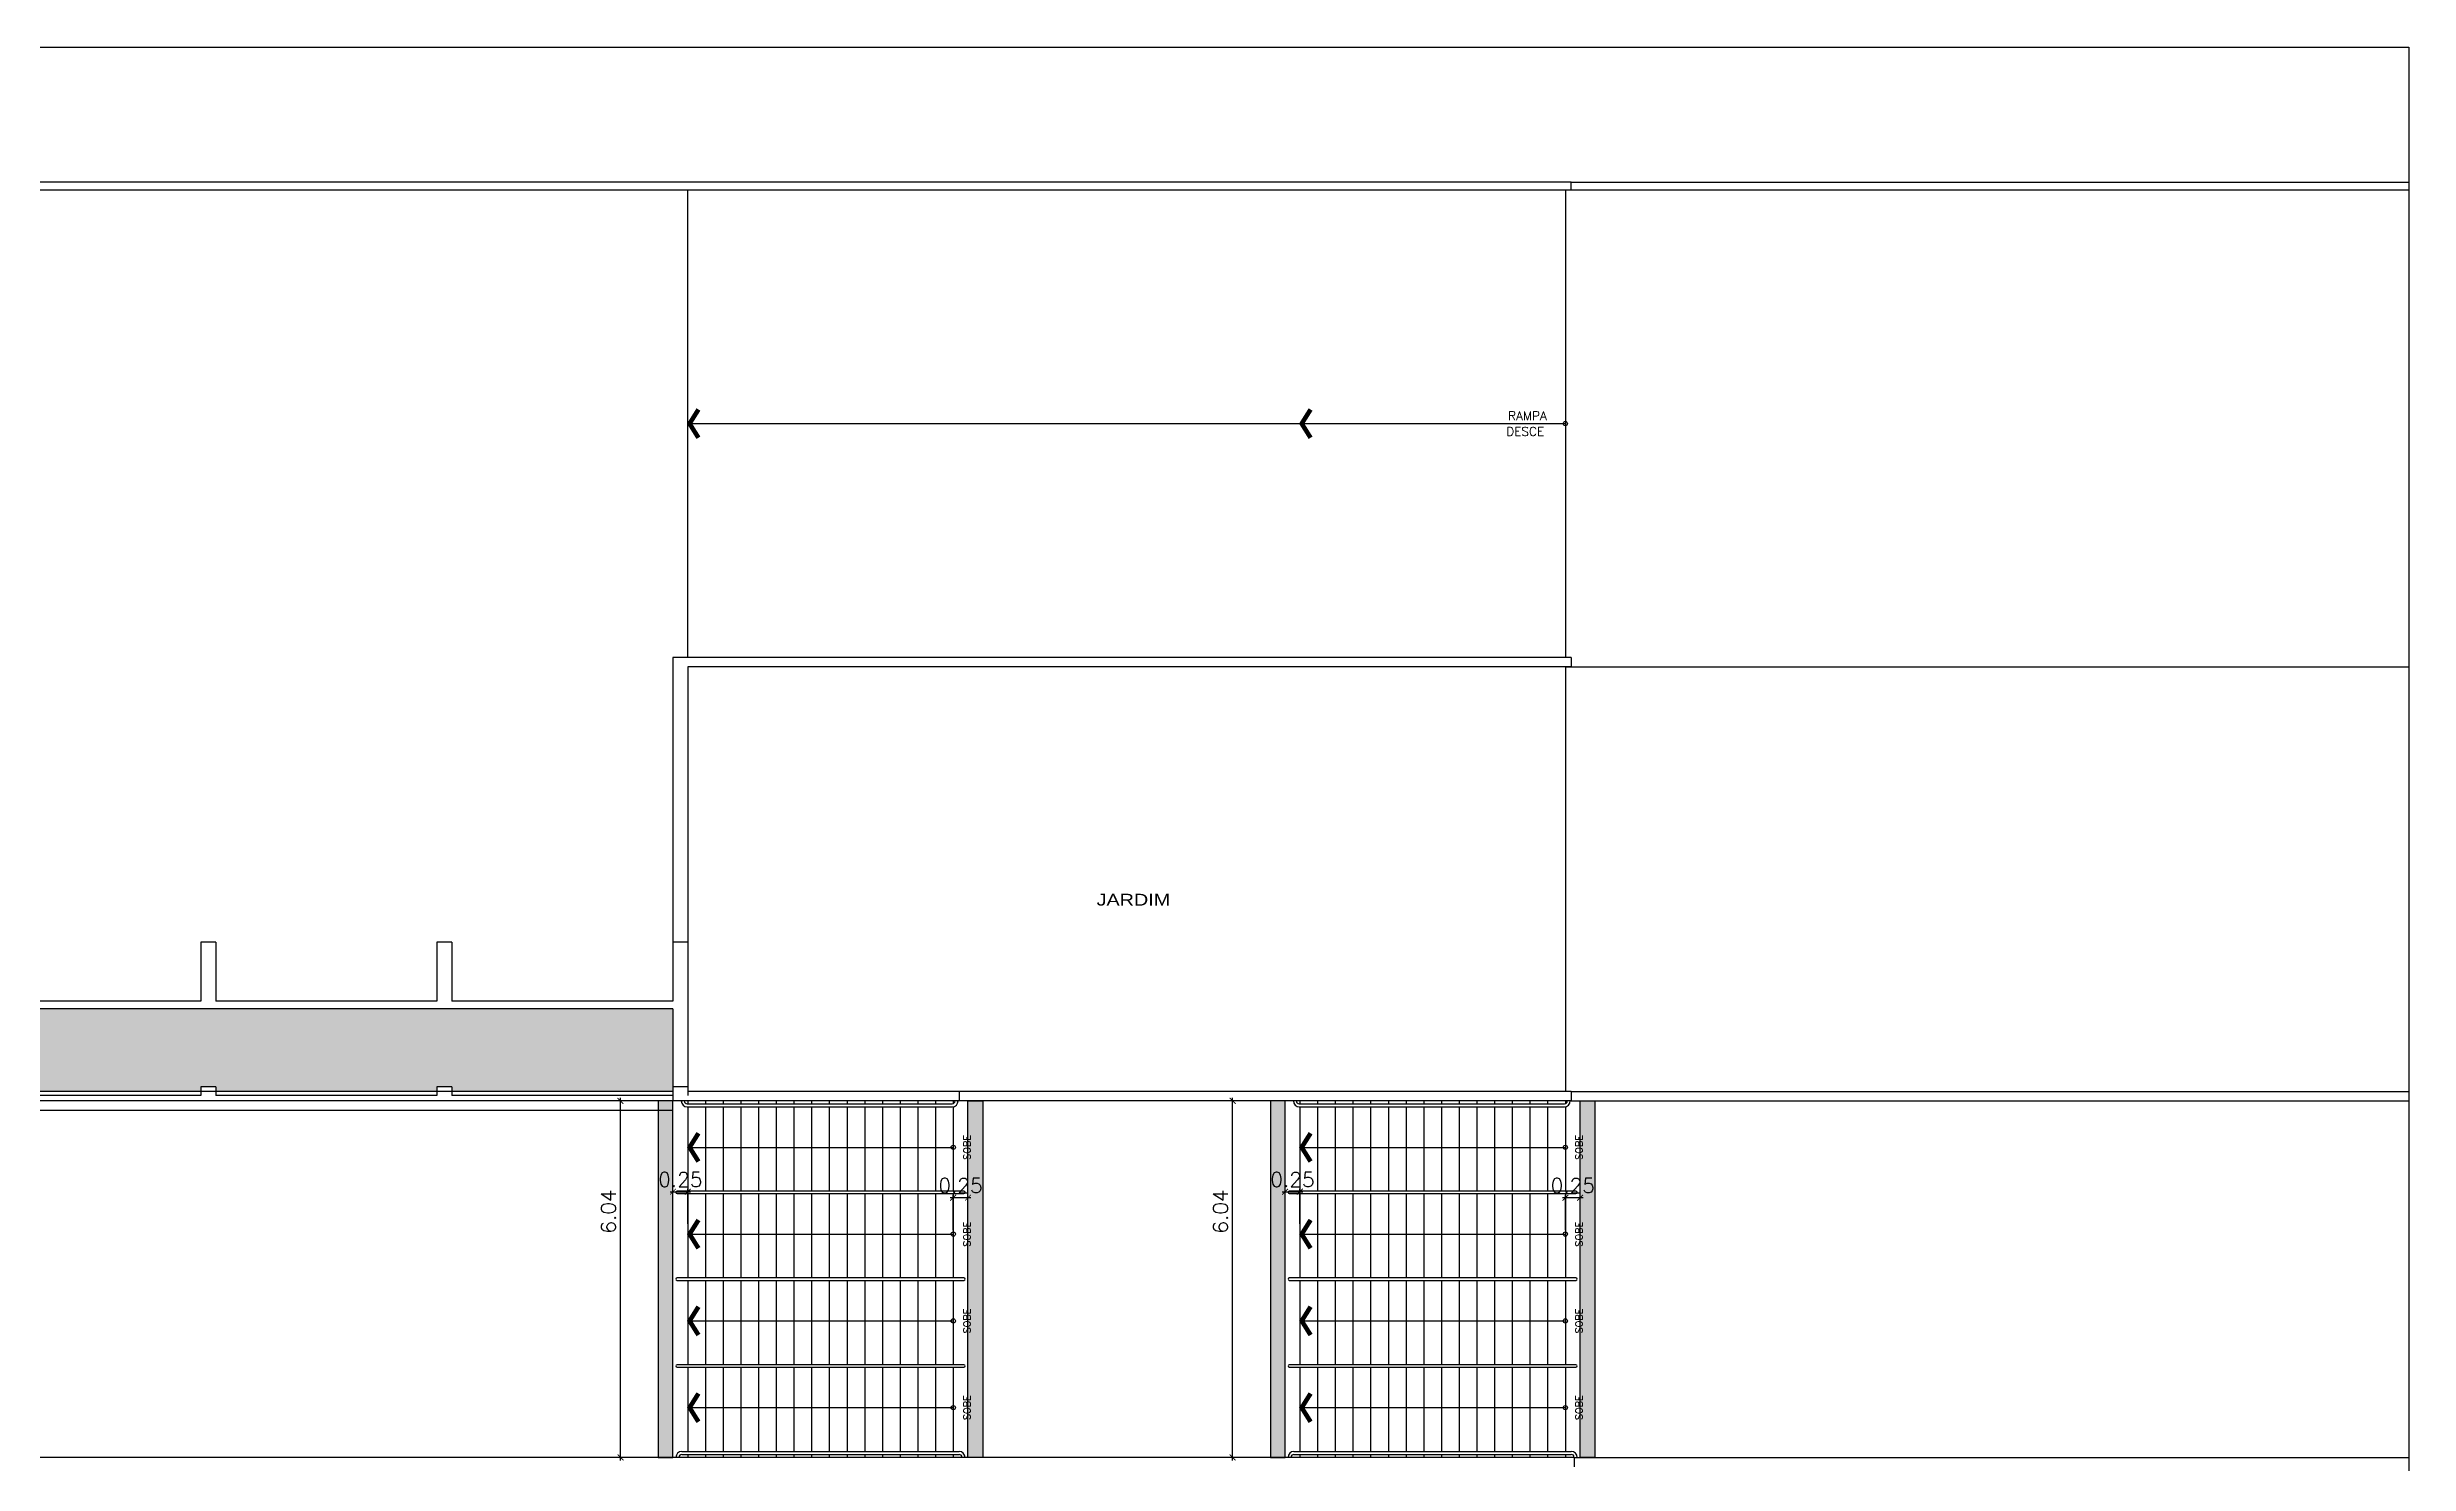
# Model space of a CAD drawing. Header units: millimetres. Extents: x 2541 to 2655, y 1921 to 2005.
# Drawn here: x 2614.91 to 2654.94, y 1980.88 to 2004.88 of the extents above; entities that cross this region are included whole.
import ezdxf
from ezdxf.enums import TextEntityAlignment as Align

# ---------------------------------------------------------------- set-up
doc = ezdxf.new("R2010")
doc.units = ezdxf.units.MM
for name, color, linetype in [('INST NEO - Cotas', 8, 'Continuous'), ('INST NEO - Piso T Alerta', 50, 'Continuous'), ('INST NEO - Proj Original', 253, 'Continuous')]:
    doc.layers.add(name, color=color, linetype=linetype)
doc.styles.add('Letra 50MS', font='romans.shx', dxfattribs={"height": 0.075})
doc.styles.add('REGUA100', font='simplex.shx', dxfattribs={"width": 0.7})
doc.styles.add('STYLE19', font='arial.ttf', dxfattribs={"width": 1.2})
doc.dimstyles.new('Cota50', dxfattribs={"dimtxt": 0.075, "dimasz": 0.1, "dimexe": 0.05, "dimexo": 0.05, "dimgap": 0.1, "dimtad": 1, "dimzin": 1, "dimdsep": 46, "dimtxsty": 'Letra 50MS', "dimblk": 'ARCHTICK', "dimcen": 0, "dimdle": 0.05, "dimclrd": 256, "dimclre": 256, "dimclrt": 1, "dimadec": 0, "dimazin": 0, "dimtfac": 1, "dimtmove": 0, "dimatfit": 3, "dimldrblk": 'ARCHTICK', "dimfxl": 1, "dimtolj": 1, "dimtzin": 0, "dimarcsym": 0})

# ---------------------------------------------------------------- blocks, each defined once
blk = doc.blocks.new('_ArchTick')
at = {"color": 0, "const_width": 0.15}
blk.add_lwpolyline([(-0.5, -0.5), (0.5, 0.5)], dxfattribs=at)
blk = doc.blocks.new('*D191')
at = {"layer": 'INST NEO - Cotas', "lineweight": -2, "transparency": 16777216}
for p, q in [((2625.467, 1985.486), (2625.817, 1985.486)), ((2625.517, 1984.939), (2625.517, 1985.536)), ((2625.767, 1984.939), (2625.767, 1985.536))]:
    blk.add_line(p, q, dxfattribs=at)
at = {"layer": 'INST NEO - Cotas', "lineweight": -2, "transparency": 16777216, "xscale": 0.1, "yscale": 0.1, "zscale": 0.1, "rotation": 180}
blk.add_blockref('_ArchTick', (2625.517, 1985.486), dxfattribs=at)
at = {"layer": 'INST NEO - Cotas', "lineweight": -2, "transparency": 16777216, "xscale": 0.1, "yscale": 0.1, "zscale": 0.1}
blk.add_blockref('_ArchTick', (2625.767, 1985.486), dxfattribs=at)
at = {"layer": 'INST NEO - Cotas', "color": 1, "transparency": 16777216, "insert": (2625.642, 1985.691), "char_height": 0.075, "attachment_point": 5, "style": 'Letra 50MS'}
blk.add_mtext('\\A1;{\\H3.33333x;0.25}', dxfattribs=at)
blk = doc.blocks.new('*D192')
at = {"layer": 'INST NEO - Cotas', "lineweight": -2, "transparency": 16777216}
for p, q in [((2625.127, 1987.024), (2624.578, 1987.024)), ((2624.628, 1980.934), (2624.628, 1987.074)), ((2625.127, 1980.984), (2624.578, 1980.984))]:
    blk.add_line(p, q, dxfattribs=at)
at = {"layer": 'INST NEO - Cotas', "lineweight": -2, "transparency": 16777216, "xscale": 0.1, "yscale": 0.1, "zscale": 0.1}
for p, rotation in [((2624.628, 1987.024), 90), ((2624.628, 1980.984), 270)]:
    blk.add_blockref('_ArchTick', p, dxfattribs=dict(at, rotation=rotation))
at = {"layer": 'INST NEO - Cotas', "color": 1, "transparency": 16777216, "insert": (2624.423, 1985.149), "char_height": 0.075, "attachment_point": 5, "rotation": 90, "style": 'Letra 50MS'}
blk.add_mtext('\\A1;{\\H3.33333x;6.04}', dxfattribs=at)
blk = doc.blocks.new('*D193')
at = {"layer": 'INST NEO - Cotas', "lineweight": -2, "transparency": 16777216}
for p, q in [((2630.567, 1985.384), (2630.217, 1985.384)), ((2630.267, 1984.836), (2630.267, 1985.434)), ((2630.517, 1984.836), (2630.517, 1985.434))]:
    blk.add_line(p, q, dxfattribs=at)
at = {"layer": 'INST NEO - Cotas', "lineweight": -2, "transparency": 16777216, "xscale": 0.1, "yscale": 0.1, "zscale": 0.1, "rotation": 180}
blk.add_blockref('_ArchTick', (2630.267, 1985.384), dxfattribs=at)
at = {"layer": 'INST NEO - Cotas', "lineweight": -2, "transparency": 16777216, "xscale": 0.1, "yscale": 0.1, "zscale": 0.1}
blk.add_blockref('_ArchTick', (2630.517, 1985.384), dxfattribs=at)
at = {"layer": 'INST NEO - Cotas', "color": 1, "transparency": 16777216, "insert": (2630.392, 1985.589), "char_height": 0.075, "attachment_point": 5, "style": 'Letra 50MS'}
blk.add_mtext('\\A1;{\\H3.33333x;0.25}', dxfattribs=at)
blk = doc.blocks.new('*D194')
at = {"layer": 'INST NEO - Cotas', "lineweight": -2, "transparency": 16777216}
for p, q in [((2635.842, 1985.486), (2636.192, 1985.486)), ((2635.892, 1984.939), (2635.892, 1985.536)), ((2636.142, 1984.939), (2636.142, 1985.536))]:
    blk.add_line(p, q, dxfattribs=at)
at = {"layer": 'INST NEO - Cotas', "lineweight": -2, "transparency": 16777216, "xscale": 0.1, "yscale": 0.1, "zscale": 0.1, "rotation": 180}
blk.add_blockref('_ArchTick', (2635.892, 1985.486), dxfattribs=at)
at = {"layer": 'INST NEO - Cotas', "lineweight": -2, "transparency": 16777216, "xscale": 0.1, "yscale": 0.1, "zscale": 0.1}
blk.add_blockref('_ArchTick', (2636.142, 1985.486), dxfattribs=at)
at = {"layer": 'INST NEO - Cotas', "color": 1, "transparency": 16777216, "insert": (2636.017, 1985.691), "char_height": 0.075, "attachment_point": 5, "style": 'Letra 50MS'}
blk.add_mtext('\\A1;{\\H3.33333x;0.25}', dxfattribs=at)
blk = doc.blocks.new('*D195')
at = {"layer": 'INST NEO - Cotas', "lineweight": -2, "transparency": 16777216}
for p, q in [((2635.502, 1987.024), (2634.953, 1987.024)), ((2635.003, 1980.934), (2635.003, 1987.074)), ((2635.502, 1980.984), (2634.953, 1980.984))]:
    blk.add_line(p, q, dxfattribs=at)
at = {"layer": 'INST NEO - Cotas', "lineweight": -2, "transparency": 16777216, "xscale": 0.1, "yscale": 0.1, "zscale": 0.1}
for p, rotation in [((2635.003, 1987.024), 90), ((2635.003, 1980.984), 270)]:
    blk.add_blockref('_ArchTick', p, dxfattribs=dict(at, rotation=rotation))
at = {"layer": 'INST NEO - Cotas', "color": 1, "transparency": 16777216, "insert": (2634.798, 1985.149), "char_height": 0.075, "attachment_point": 5, "rotation": 90, "style": 'Letra 50MS'}
blk.add_mtext('\\A1;{\\H3.33333x;6.04}', dxfattribs=at)
blk = doc.blocks.new('*D196')
at = {"layer": 'INST NEO - Cotas', "lineweight": -2, "transparency": 16777216}
for p, q in [((2640.942, 1985.384), (2640.592, 1985.384)), ((2640.642, 1984.836), (2640.642, 1985.434)), ((2640.892, 1984.836), (2640.892, 1985.434))]:
    blk.add_line(p, q, dxfattribs=at)
at = {"layer": 'INST NEO - Cotas', "lineweight": -2, "transparency": 16777216, "xscale": 0.1, "yscale": 0.1, "zscale": 0.1, "rotation": 180}
blk.add_blockref('_ArchTick', (2640.642, 1985.384), dxfattribs=at)
at = {"layer": 'INST NEO - Cotas', "lineweight": -2, "transparency": 16777216, "xscale": 0.1, "yscale": 0.1, "zscale": 0.1}
blk.add_blockref('_ArchTick', (2640.892, 1985.384), dxfattribs=at)
at = {"layer": 'INST NEO - Cotas', "color": 1, "transparency": 16777216, "insert": (2640.767, 1985.589), "char_height": 0.075, "attachment_point": 5, "style": 'Letra 50MS'}
blk.add_mtext('\\A1;{\\H3.33333x;0.25}', dxfattribs=at)

msp = doc.modelspace()

# ---------------------------------------------------------------- hatches: boundary and pattern name
at = {"layer": 'INST NEO - Piso T Alerta'}
h = msp.add_hatch(color=256, dxfattribs=at)
h.dxf.hatch_style = 1
h.paths.add_polyline_path([(2625.517, 1987.024), (2625.267, 1987.024), (2625.267, 1980.984), (2625.517, 1980.984)])
h = msp.add_hatch(color=256, dxfattribs=at)
h.dxf.hatch_style = 1
h.paths.add_polyline_path([(2630.517, 1987.024), (2630.767, 1987.024), (2630.767, 1980.984), (2630.517, 1980.984)])
h = msp.add_hatch(color=256, dxfattribs=at)
h.dxf.hatch_style = 1
h.paths.add_polyline_path([(2635.892, 1987.024), (2635.642, 1987.024), (2635.642, 1980.984), (2635.892, 1980.984)])
h = msp.add_hatch(color=256, dxfattribs=at)
h.dxf.hatch_style = 1
h.paths.add_polyline_path([(2640.892, 1987.024), (2641.142, 1987.024), (2641.142, 1980.984), (2640.892, 1980.984)])
at = {"layer": 'INST NEO - Proj Original'}
h = msp.add_hatch(color=256, dxfattribs=at)
h.paths.add_polyline_path([(2601.642, 1988.584), (2601.642, 1987.264), (2601.767, 1987.264), (2601.767, 1987.184), (2605.517, 1987.184), (2605.517, 1987.264), (2605.642, 1987.264), (2605.642, 1988.584)])
h.paths.add_polyline_path([(2605.642, 1988.584), (2605.642, 1987.264), (2605.767, 1987.264), (2605.767, 1987.184), (2609.517, 1987.184), (2609.517, 1987.264), (2609.642, 1987.264), (2609.642, 1988.584)])
h.paths.add_polyline_path([(2609.642, 1988.584), (2609.642, 1987.264), (2609.767, 1987.264), (2609.767, 1987.184), (2613.517, 1987.184), (2613.517, 1987.264), (2613.642, 1987.264), (2613.642, 1988.584)])
h.paths.add_polyline_path([(2613.642, 1988.584), (2613.642, 1987.264), (2613.767, 1987.264), (2613.767, 1987.184), (2617.517, 1987.184), (2617.517, 1987.264), (2617.642, 1987.264), (2617.642, 1988.584)])
h.paths.add_polyline_path([(2621.517, 1987.184), (2621.517, 1987.264), (2621.642, 1987.264), (2621.642, 1988.584), (2617.642, 1988.584), (2617.642, 1987.264), (2617.767, 1987.264), (2617.767, 1987.184)])
h.paths.add_polyline_path([(2625.517, 1987.184), (2625.517, 1988.584), (2621.642, 1988.584), (2621.642, 1987.264), (2621.767, 1987.264), (2621.767, 1987.184)])

# ---------------------------------------------------------------- linework, layer by layer
at = {"layer": 'INST NEO - Piso T Alerta', "color": 7}
for points in [[(2625.267, 1980.984), (2625.517, 1980.984), (2625.517, 1987.024), (2625.267, 1987.024)], [(2630.767, 1980.984), (2630.517, 1980.984), (2630.517, 1987.024), (2630.767, 1987.024)], [(2635.642, 1980.984), (2635.892, 1980.984), (2635.892, 1987.024), (2635.642, 1987.024)], [(2641.142, 1980.984), (2640.892, 1980.984), (2640.892, 1987.024), (2641.142, 1987.024)]]:
    msp.add_lwpolyline(points, close=True, dxfattribs=at)
at = {"layer": 'INST NEO - Proj Original'}
for p, q in [((2625.767, 1994.539), (2625.767, 2002.459)), ((2640.642, 2002.459), (2640.642, 1994.539)), ((2640.742, 2002.589), (2654.937, 2002.589)), ((2640.742, 2002.459), (2654.937, 2002.459)), ((2625.767, 1998.499), (2640.642, 1998.499)), ((2636.142, 1998.499), (2640.642, 1998.499)), ((2625.517, 1994.539), (2625.517, 1989.714)), ((2640.742, 1994.539), (2625.517, 1994.539)), ((2640.742, 1994.539), (2640.742, 1994.379)), ((2625.767, 1994.379), (2625.767, 1989.714)), ((2640.742, 1994.379), (2625.767, 1994.379)), ((2640.642, 1994.379), (2640.642, 1987.184)), ((2640.642, 1994.379), (2654.937, 1994.379)), ((2617.767, 1989.714), (2617.517, 1989.714)), ((2617.517, 1989.714), (2617.517, 1988.714)), ((2617.767, 1989.714), (2617.767, 1988.714)), ((2621.767, 1989.714), (2621.517, 1989.714)), ((2621.517, 1989.714), (2621.517, 1988.714)), ((2621.767, 1989.714), (2621.767, 1988.714)), ((2625.767, 1989.714), (2625.517, 1989.714)), ((2625.517, 1989.714), (2625.517, 1988.714)), ((2625.767, 1989.714), (2625.767, 1987.184)), ((2625.517, 1988.584), (2561.717, 1988.584)), ((2617.517, 1988.714), (2613.767, 1988.714)), ((2621.517, 1988.714), (2617.767, 1988.714)), ((2625.517, 1988.714), (2621.767, 1988.714)), ((2625.517, 1988.584), (2625.517, 1987.024)), ((2617.517, 1987.264), (2617.517, 1987.114)), ((2617.767, 1987.264), (2617.517, 1987.264)), ((2617.767, 1987.264), (2617.767, 1987.114)), ((2617.767, 1987.264), (2617.767, 1987.114)), ((2621.517, 1987.264), (2621.517, 1987.114)), ((2621.767, 1987.264), (2621.517, 1987.264)), ((2621.767, 1987.264), (2621.767, 1987.114)), ((2621.767, 1987.264), (2621.767, 1987.114)), ((2625.517, 1987.264), (2625.517, 1987.114)), ((2625.767, 1987.264), (2625.517, 1987.264)), ((2625.767, 1987.264), (2625.767, 1987.114)), ((2625.517, 1987.184), (2569.607, 1987.184)), ((2640.742, 1987.024), (2569.767, 1987.024)), ((2617.517, 1987.114), (2613.767, 1987.114)), ((2621.517, 1987.114), (2617.767, 1987.114)), ((2625.517, 1987.114), (2621.767, 1987.114)), ((2625.758, 1986.974), (2630.25, 1986.974)), ((2625.758, 1986.924), (2630.25, 1986.924)), ((2640.742, 1987.184), (2625.767, 1987.184)), ((2625.767, 1987.024), (2625.767, 1986.974)), ((2625.767, 1986.924), (2625.767, 1985.494)), ((2626.067, 1987.024), (2626.067, 1986.974)), ((2626.067, 1986.924), (2626.067, 1985.494)), ((2626.367, 1987.024), (2626.367, 1986.974)), ((2626.367, 1986.924), (2626.367, 1985.494)), ((2626.667, 1987.024), (2626.667, 1986.974)), ((2626.667, 1986.924), (2626.667, 1985.494)), ((2626.967, 1987.024), (2626.967, 1986.974)), ((2626.967, 1986.924), (2626.967, 1985.494)), ((2627.267, 1987.024), (2627.267, 1986.974)), ((2627.267, 1986.924), (2627.267, 1985.494)), ((2627.567, 1987.024), (2627.567, 1986.974)), ((2627.567, 1986.924), (2627.567, 1985.494)), ((2627.867, 1987.024), (2627.867, 1986.974)), ((2627.867, 1986.924), (2627.867, 1985.494)), ((2628.167, 1987.024), (2628.167, 1986.974)), ((2628.167, 1986.924), (2628.167, 1985.494)), ((2628.467, 1987.024), (2628.467, 1986.974)), ((2628.467, 1986.924), (2628.467, 1985.494)), ((2628.767, 1987.024), (2628.767, 1986.974)), ((2628.767, 1986.924), (2628.767, 1985.494)), ((2629.067, 1987.024), (2629.067, 1986.974)), ((2629.067, 1986.924), (2629.067, 1985.494)), ((2629.367, 1987.024), (2629.367, 1986.974)), ((2629.367, 1986.924), (2629.367, 1985.494)), ((2629.667, 1987.024), (2629.667, 1986.974)), ((2629.667, 1986.924), (2629.667, 1985.494)), ((2629.967, 1987.024), (2629.967, 1986.974)), ((2629.967, 1986.924), (2629.967, 1985.494)), ((2630.267, 1987.024), (2630.267, 1986.977)), ((2630.267, 1986.924), (2630.267, 1985.493)), ((2630.367, 1987.184), (2630.367, 1987.024)), ((2636.133, 1986.974), (2640.625, 1986.974)), ((2636.133, 1986.924), (2640.625, 1986.924)), ((2636.142, 1987.024), (2636.142, 1986.974)), ((2636.142, 1986.924), (2636.142, 1985.494)), ((2636.442, 1987.024), (2636.442, 1986.974)), ((2636.442, 1986.924), (2636.442, 1985.494)), ((2636.742, 1987.024), (2636.742, 1986.974)), ((2636.742, 1986.924), (2636.742, 1985.494)), ((2637.042, 1987.024), (2637.042, 1986.974)), ((2637.042, 1986.924), (2637.042, 1985.494)), ((2637.342, 1987.024), (2637.342, 1986.974)), ((2637.342, 1986.924), (2637.342, 1985.494)), ((2637.642, 1987.024), (2637.642, 1986.974)), ((2637.642, 1986.924), (2637.642, 1985.494)), ((2637.942, 1987.024), (2637.942, 1986.974)), ((2637.942, 1986.924), (2637.942, 1985.494)), ((2638.242, 1987.024), (2638.242, 1986.974)), ((2638.242, 1986.924), (2638.242, 1985.494)), ((2638.542, 1987.024), (2638.542, 1986.974)), ((2638.542, 1986.924), (2638.542, 1985.494)), ((2638.842, 1987.024), (2638.842, 1986.974)), ((2638.842, 1986.924), (2638.842, 1985.494)), ((2639.142, 1987.024), (2639.142, 1986.974)), ((2639.142, 1986.924), (2639.142, 1985.494)), ((2639.442, 1987.024), (2639.442, 1986.974)), ((2639.442, 1986.924), (2639.442, 1985.494)), ((2639.742, 1987.024), (2639.742, 1986.974)), ((2639.742, 1986.924), (2639.742, 1985.494)), ((2640.042, 1987.024), (2640.042, 1986.974)), ((2640.042, 1986.924), (2640.042, 1985.494)), ((2640.342, 1987.024), (2640.342, 1986.974)), ((2640.342, 1986.924), (2640.342, 1985.494)), ((2640.642, 1987.024), (2640.642, 1986.977)), ((2640.642, 1986.924), (2640.642, 1985.493)), ((2640.742, 1987.184), (2640.742, 1987.024)), ((2640.742, 1987.184), (2654.937, 1987.184)), ((2640.742, 1987.024), (2654.937, 1987.024)), ((2625.767, 1986.237), (2630.267, 1986.237)), ((2636.142, 1986.237), (2640.642, 1986.237)), ((2630.447, 1985.494), (2625.587, 1985.494)), ((2625.587, 1985.454), (2630.447, 1985.454)), ((2625.767, 1985.454), (2625.767, 1984.024)), ((2626.067, 1985.454), (2626.067, 1984.024)), ((2626.367, 1985.454), (2626.367, 1984.024)), ((2626.667, 1985.454), (2626.667, 1984.024)), ((2626.967, 1985.454), (2626.967, 1984.024)), ((2627.267, 1985.454), (2627.267, 1984.024)), ((2627.567, 1985.454), (2627.567, 1984.024)), ((2627.867, 1985.454), (2627.867, 1984.024)), ((2628.167, 1985.454), (2628.167, 1984.024)), ((2628.467, 1985.454), (2628.467, 1984.024)), ((2628.767, 1985.454), (2628.767, 1984.024)), ((2629.067, 1985.454), (2629.067, 1984.024)), ((2629.367, 1985.454), (2629.367, 1984.024)), ((2629.667, 1985.454), (2629.667, 1984.024)), ((2629.967, 1985.454), (2629.967, 1984.024)), ((2630.267, 1985.454), (2630.267, 1984.023)), ((2640.822, 1985.494), (2635.962, 1985.494)), ((2635.962, 1985.454), (2640.822, 1985.454)), ((2636.142, 1985.454), (2636.142, 1984.024)), ((2636.442, 1985.454), (2636.442, 1984.024)), ((2636.742, 1985.454), (2636.742, 1984.024)), ((2637.042, 1985.454), (2637.042, 1984.024)), ((2637.342, 1985.454), (2637.342, 1984.024)), ((2637.642, 1985.454), (2637.642, 1984.024)), ((2637.942, 1985.454), (2637.942, 1984.024)), ((2638.242, 1985.454), (2638.242, 1984.024)), ((2638.542, 1985.454), (2638.542, 1984.024)), ((2638.842, 1985.454), (2638.842, 1984.024)), ((2639.142, 1985.454), (2639.142, 1984.024)), ((2639.442, 1985.454), (2639.442, 1984.024)), ((2639.742, 1985.454), (2639.742, 1984.024)), ((2640.042, 1985.454), (2640.042, 1984.024)), ((2640.342, 1985.454), (2640.342, 1984.024)), ((2640.642, 1985.454), (2640.642, 1984.023)), ((2625.767, 1984.767), (2630.267, 1984.767)), ((2636.142, 1984.767), (2640.642, 1984.767)), ((2630.447, 1984.024), (2625.587, 1984.024)), ((2625.587, 1983.984), (2630.447, 1983.984)), ((2625.767, 1983.984), (2625.767, 1982.554)), ((2626.067, 1983.984), (2626.067, 1982.554)), ((2626.367, 1983.984), (2626.367, 1982.554)), ((2626.667, 1983.984), (2626.667, 1982.554)), ((2626.967, 1983.984), (2626.967, 1982.554)), ((2627.267, 1983.984), (2627.267, 1982.554)), ((2627.567, 1983.984), (2627.567, 1982.554)), ((2627.867, 1983.984), (2627.867, 1982.554)), ((2628.167, 1983.984), (2628.167, 1982.554)), ((2628.467, 1983.984), (2628.467, 1982.554)), ((2628.767, 1983.984), (2628.767, 1982.554)), ((2629.067, 1983.984), (2629.067, 1982.554)), ((2629.367, 1983.984), (2629.367, 1982.554)), ((2629.667, 1983.984), (2629.667, 1982.554)), ((2629.967, 1983.984), (2629.967, 1982.554)), ((2630.267, 1983.984), (2630.267, 1982.553)), ((2640.822, 1984.024), (2635.962, 1984.024)), ((2635.962, 1983.984), (2640.822, 1983.984)), ((2636.142, 1983.984), (2636.142, 1982.554)), ((2636.442, 1983.984), (2636.442, 1982.554)), ((2636.742, 1983.984), (2636.742, 1982.554)), ((2637.042, 1983.984), (2637.042, 1982.554)), ((2637.342, 1983.984), (2637.342, 1982.554)), ((2637.642, 1983.984), (2637.642, 1982.554)), ((2637.942, 1983.984), (2637.942, 1982.554)), ((2638.242, 1983.984), (2638.242, 1982.554)), ((2638.542, 1983.984), (2638.542, 1982.554)), ((2638.842, 1983.984), (2638.842, 1982.554)), ((2639.142, 1983.984), (2639.142, 1982.554)), ((2639.442, 1983.984), (2639.442, 1982.554)), ((2639.742, 1983.984), (2639.742, 1982.554)), ((2640.042, 1983.984), (2640.042, 1982.554)), ((2640.342, 1983.984), (2640.342, 1982.554)), ((2640.642, 1983.984), (2640.642, 1982.553)), ((2625.767, 1983.297), (2630.267, 1983.297)), ((2636.142, 1983.297), (2640.642, 1983.297)), ((2630.447, 1982.554), (2625.587, 1982.554)), ((2625.587, 1982.514), (2630.447, 1982.514)), ((2625.767, 1982.514), (2625.767, 1981.084)), ((2626.067, 1982.514), (2626.067, 1981.084)), ((2626.367, 1982.514), (2626.367, 1981.084)), ((2626.667, 1982.514), (2626.667, 1981.084)), ((2626.967, 1982.514), (2626.967, 1981.084)), ((2627.267, 1982.514), (2627.267, 1981.084)), ((2627.567, 1982.514), (2627.567, 1981.084)), ((2627.867, 1982.514), (2627.867, 1981.084)), ((2628.167, 1982.514), (2628.167, 1981.084)), ((2628.467, 1982.514), (2628.467, 1981.084)), ((2628.767, 1982.514), (2628.767, 1981.084)), ((2629.067, 1982.514), (2629.067, 1981.084)), ((2629.367, 1982.514), (2629.367, 1981.084)), ((2629.667, 1982.514), (2629.667, 1981.084)), ((2629.967, 1982.514), (2629.967, 1981.084)), ((2630.267, 1982.514), (2630.267, 1981.083)), ((2640.822, 1982.554), (2635.962, 1982.554)), ((2635.962, 1982.514), (2640.822, 1982.514)), ((2636.142, 1982.514), (2636.142, 1981.084)), ((2636.442, 1982.514), (2636.442, 1981.084)), ((2636.742, 1982.514), (2636.742, 1981.084)), ((2637.042, 1982.514), (2637.042, 1981.084)), ((2637.342, 1982.514), (2637.342, 1981.084)), ((2637.642, 1982.514), (2637.642, 1981.084)), ((2637.942, 1982.514), (2637.942, 1981.084)), ((2638.242, 1982.514), (2638.242, 1981.084)), ((2638.542, 1982.514), (2638.542, 1981.084)), ((2638.842, 1982.514), (2638.842, 1981.084)), ((2639.142, 1982.514), (2639.142, 1981.084)), ((2639.442, 1982.514), (2639.442, 1981.084)), ((2639.742, 1982.514), (2639.742, 1981.084)), ((2640.042, 1982.514), (2640.042, 1981.084)), ((2640.342, 1982.514), (2640.342, 1981.084)), ((2640.642, 1982.514), (2640.642, 1981.083)), ((2625.767, 1981.827), (2630.267, 1981.827)), ((2636.142, 1981.827), (2640.642, 1981.827)), ((2640.792, 1980.984), (2613.517, 1980.984)), ((2625.667, 1981.084), (2630.367, 1981.084)), ((2625.667, 1981.034), (2630.367, 1981.034)), ((2625.767, 1981.034), (2625.767, 1980.984)), ((2626.067, 1981.034), (2626.067, 1980.984)), ((2626.367, 1981.034), (2626.367, 1980.984)), ((2626.667, 1981.034), (2626.667, 1980.984)), ((2626.967, 1981.034), (2626.967, 1980.984)), ((2627.267, 1981.034), (2627.267, 1980.984)), ((2627.567, 1981.034), (2627.567, 1980.984)), ((2627.867, 1981.034), (2627.867, 1980.984)), ((2628.167, 1981.034), (2628.167, 1980.984)), ((2628.467, 1981.034), (2628.467, 1980.984)), ((2628.767, 1981.034), (2628.767, 1980.984)), ((2629.067, 1981.034), (2629.067, 1980.984)), ((2629.367, 1981.034), (2629.367, 1980.984)), ((2629.667, 1981.034), (2629.667, 1980.984)), ((2629.967, 1981.034), (2629.967, 1980.984)), ((2630.267, 1981.031), (2630.267, 1980.984)), ((2636.042, 1981.084), (2640.742, 1981.084)), ((2636.042, 1981.034), (2640.742, 1981.034)), ((2636.142, 1981.034), (2636.142, 1980.984)), ((2636.442, 1981.034), (2636.442, 1980.984)), ((2636.742, 1981.034), (2636.742, 1980.984)), ((2637.042, 1981.034), (2637.042, 1980.984)), ((2637.342, 1981.034), (2637.342, 1980.984)), ((2637.642, 1981.034), (2637.642, 1980.984)), ((2637.942, 1981.034), (2637.942, 1980.984)), ((2638.242, 1981.034), (2638.242, 1980.984)), ((2638.542, 1981.034), (2638.542, 1980.984)), ((2638.842, 1981.034), (2638.842, 1980.984)), ((2639.142, 1981.034), (2639.142, 1980.984)), ((2639.442, 1981.034), (2639.442, 1980.984)), ((2639.742, 1981.034), (2639.742, 1980.984)), ((2640.042, 1981.034), (2640.042, 1980.984)), ((2640.342, 1981.034), (2640.342, 1980.984)), ((2640.642, 1981.031), (2640.642, 1980.984)), ((2640.792, 1980.984), (2640.792, 1980.824)), ((2640.792, 1980.984), (2654.937, 1980.984))]:
    msp.add_line(p, q, dxfattribs=at)
msp.add_lwpolyline([(2540.537, 2004.876), (2654.937, 2004.876), (2654.937, 1922.776), (2540.537, 1922.776)], close=True, dxfattribs=at)
msp.add_lwpolyline([(2596.759, 2003.159, 0.176029), (2598.685, 2002.459), (2640.742, 2002.459), (2640.742, 2002.589), (2598.685, 2002.589, -0.169731), (2596.897, 2003.214)], format="xyb", dxfattribs=at)
msp.add_lwpolyline([(2625.517, 1980.984), (2625.517, 1986.864), (2561.767, 1986.864)], dxfattribs=at)
for centre in [(2640.642, 1998.499), (2630.267, 1986.237), (2640.642, 1986.237), (2630.267, 1984.767), (2640.642, 1984.767), (2630.267, 1983.297), (2640.642, 1983.297), (2630.267, 1981.827), (2640.642, 1981.827)]:
    msp.add_circle(centre, 0.0362, dxfattribs=at)
for centre, radius, start, end in [((2625.758, 1987.024), 0.1, 180, 270), ((2625.758, 1987.024), 0.05, 180, 270), ((2630.25, 1987.024), 0.05, 270, 0), ((2630.25, 1987.024), 0.1, 270, 0), ((2636.133, 1987.024), 0.1, 180, 270), ((2636.133, 1987.024), 0.05, 180, 270), ((2640.625, 1987.024), 0.05, 270, 0), ((2640.625, 1987.024), 0.1, 270, 0), ((2625.587, 1985.474), 0.02, 90, 270), ((2630.447, 1985.474), 0.02, 270, 90), ((2635.962, 1985.474), 0.02, 90, 270), ((2640.822, 1985.474), 0.02, 270, 90), ((2625.587, 1984.004), 0.02, 90, 270), ((2630.447, 1984.004), 0.02, 270, 90), ((2635.962, 1984.004), 0.02, 90, 270), ((2640.822, 1984.004), 0.02, 270, 90), ((2625.587, 1982.534), 0.02, 90, 270), ((2630.447, 1982.534), 0.02, 270, 90), ((2635.962, 1982.534), 0.02, 90, 270), ((2640.822, 1982.534), 0.02, 270, 90), ((2625.667, 1980.984), 0.1, 90, 180), ((2625.667, 1980.984), 0.05, 90, 180), ((2630.367, 1980.984), 0.1, 0, 90), ((2630.367, 1980.984), 0.05, 0, 90), ((2636.042, 1980.984), 0.1, 90, 180), ((2636.042, 1980.984), 0.05, 90, 180), ((2640.742, 1980.984), 0.1, 0, 90), ((2640.742, 1980.984), 0.05, 0, 90)]:
    msp.add_arc(centre, radius, start, end, dxfattribs=at)
for points in [[(2625.753, 1998.499), (2625.916, 1998.759), (2625.844, 1998.499), (2625.982, 1998.718)], [(2625.753, 1998.499), (2625.916, 1998.239), (2625.844, 1998.499), (2625.982, 1998.28)], [(2636.128, 1998.499), (2636.291, 1998.759), (2636.219, 1998.499), (2636.357, 1998.718)], [(2636.128, 1998.499), (2636.291, 1998.239), (2636.219, 1998.499), (2636.357, 1998.28)], [(2625.753, 1986.237), (2625.916, 1986.497), (2625.844, 1986.237), (2625.982, 1986.456)], [(2636.128, 1986.237), (2636.291, 1986.497), (2636.219, 1986.237), (2636.357, 1986.456)], [(2625.753, 1986.237), (2625.916, 1985.977), (2625.844, 1986.237), (2625.982, 1986.018)], [(2636.128, 1986.237), (2636.291, 1985.977), (2636.219, 1986.237), (2636.357, 1986.018)], [(2625.753, 1984.767), (2625.916, 1985.027), (2625.844, 1984.767), (2625.982, 1984.986)], [(2636.128, 1984.767), (2636.291, 1985.027), (2636.219, 1984.767), (2636.357, 1984.986)], [(2625.753, 1984.767), (2625.916, 1984.507), (2625.844, 1984.767), (2625.982, 1984.548)], [(2636.128, 1984.767), (2636.291, 1984.507), (2636.219, 1984.767), (2636.357, 1984.548)], [(2625.753, 1983.297), (2625.916, 1983.557), (2625.844, 1983.297), (2625.982, 1983.516)], [(2625.753, 1983.297), (2625.916, 1983.037), (2625.844, 1983.297), (2625.982, 1983.078)], [(2636.128, 1983.297), (2636.291, 1983.557), (2636.219, 1983.297), (2636.357, 1983.516)], [(2636.128, 1983.297), (2636.291, 1983.037), (2636.219, 1983.297), (2636.357, 1983.078)], [(2625.753, 1981.827), (2625.916, 1982.087), (2625.844, 1981.827), (2625.982, 1982.046)], [(2636.128, 1981.827), (2636.291, 1982.087), (2636.219, 1981.827), (2636.357, 1982.046)], [(2625.753, 1981.827), (2625.916, 1981.567), (2625.844, 1981.827), (2625.982, 1981.608)], [(2636.128, 1981.827), (2636.291, 1981.567), (2636.219, 1981.827), (2636.357, 1981.608)]]:
    msp.add_solid(points, dxfattribs=at)

# ---------------------------------------------------------------- texts
at = {"layer": 'INST NEO - Proj Original', "style": 'REGUA100'}
for s, p in [('RAMPA', (2640.327, 1998.631)), ('DESCE', (2640.282, 1998.366))]:
    msp.add_text(s, height=0.15, dxfattribs=at).set_placement(p, align=Align.MIDDLE_RIGHT)
at = {"layer": 'INST NEO - Proj Original', "style": 'STYLE19', "width": 1.2}
msp.add_text('JARDIM', height=0.2, dxfattribs=at).set_placement((2632.697, 1990.333))
at = {"layer": 'INST NEO - Proj Original', "style": 'REGUA100'}
for p in [(2630.5, 1986.447), (2640.875, 1986.447), (2630.5, 1984.977), (2640.875, 1984.977), (2630.5, 1983.507), (2640.875, 1983.507), (2630.5, 1982.037), (2640.875, 1982.037)]:
    msp.add_text('SOBE', height=0.12, rotation=90, dxfattribs=at).set_placement(p, align=Align.MIDDLE_RIGHT)

# ---------------------------------------------------------------- dimensions: what is measured, and where the dimension line sits
at = {"layer": 'INST NEO - Cotas'}
for base, p1, p2, angle, picture, middle in [((2624.628, 1987.024), (2625.177, 1980.984), (2625.177, 1987.024), 90, '*D192', (2624.628, 1985.149)), ((2635.003, 1987.024), (2635.552, 1980.984), (2635.552, 1987.024), 90, '*D195', (2635.003, 1985.149)), ((2630.267, 1985.384), (2630.517, 1984.786), (2630.267, 1984.786), 180, '*D193', (2630.392, 1985.384)), ((2640.642, 1985.384), (2640.892, 1984.786), (2640.642, 1984.786), 180, '*D196', (2640.767, 1985.384))]:
    dim = msp.add_linear_dim(base=base, p1=p1, p2=p2, angle=angle, text='{\\H3.33333x;<>}', dimstyle='Cota50', override={"dimgap": 0.08}, dxfattribs=at)
    dim.commit()
    dim.dimension.update_dxf_attribs({"geometry": picture, "text_midpoint": middle, "dimtype": 160})
for base, p1, p2, picture, middle in [((2625.767, 1985.486), (2625.517, 1984.889), (2625.767, 1984.889), '*D191', (2625.642, 1985.486)), ((2636.142, 1985.486), (2635.892, 1984.889), (2636.142, 1984.889), '*D194', (2636.017, 1985.486))]:
    dim = msp.add_linear_dim(base=base, p1=p1, p2=p2, text='{\\H3.33333x;<>}', dimstyle='Cota50', override={"dimgap": 0.08}, dxfattribs=at)
    dim.commit()
    dim.dimension.update_dxf_attribs({"geometry": picture, "text_midpoint": middle, "dimtype": 160})

doc.saveas('drawing.dxf')
